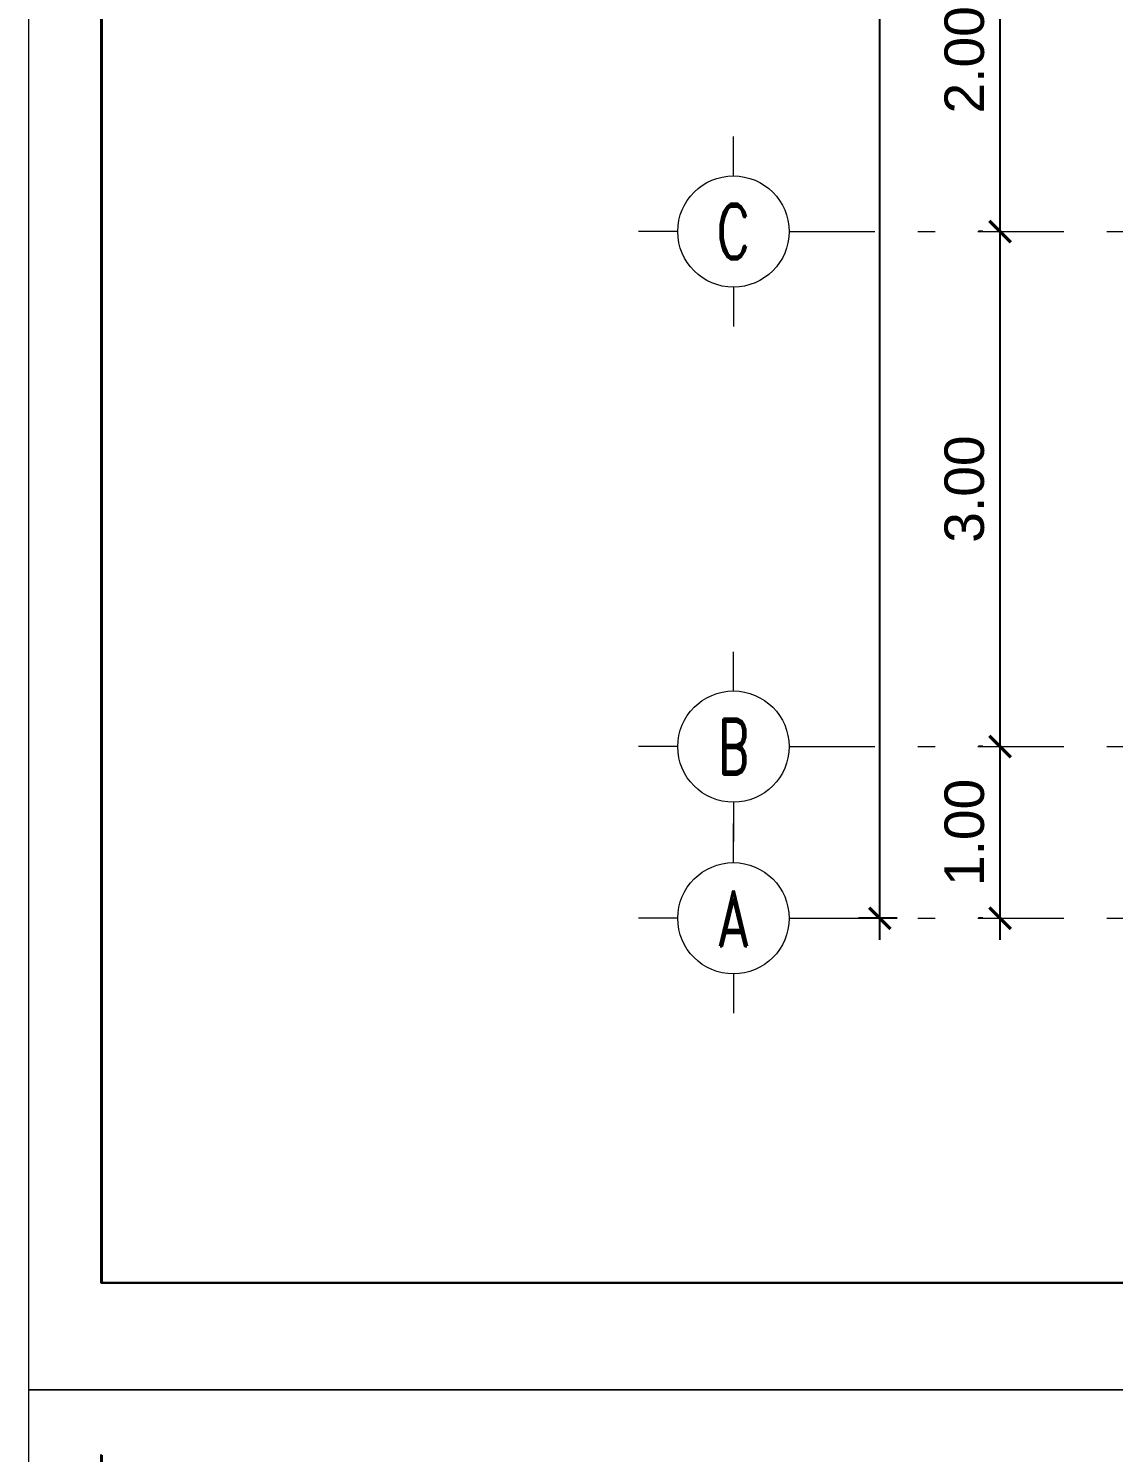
# Model space of a CAD drawing. Header units: millimetres. Extents: x -667 to -468, y -723 to -475.
# Drawn here: x -666.81 to -660.49, y -528.8 to -520.51 of the extents above; entities that cross this region are included whole.
import ezdxf
from ezdxf.enums import TextEntityAlignment as Align

# ---------------------------------------------------------------- set-up
doc = ezdxf.new("R2010")
doc.units = ezdxf.units.MM
doc.linetypes.add('CENTER', pattern=[2, 1.25, -0.25, 0.25, -0.25])
doc.linetypes.add('DASHDOT', pattern=[1, 0.5, -0.25, 0, -0.25])
doc.layers.get('0').update_dxf_attribs({"lineweight": 9})
doc.layers.get('Defpoints').update_dxf_attribs({"lineweight": 0})
for name, color, linetype, lineweight in [('GRID', 250, 'CENTER', 0), ('NOT-AS1', 2, 'Continuous', 5), ('NOT-AS2', 5, 'Continuous', 5), ('NOTASI', 250, 'Continuous', 5)]:
    doc.layers.add(name, color=color, linetype=linetype, lineweight=lineweight)
doc.layers.add('KOP', color=1, linetype='Continuous')
doc.styles.get("Standard").update_dxf_attribs({"font": 'arial.ttf'})
doc.styles.add('SUBTITLE-200', font='ROMAND.shx', dxfattribs={"width": 0.7, "height": 600})
doc.dimstyles.new('Copy of 1-100', dxfattribs={"dimtxt": 0.23, "dimasz": 0.125, "dimexe": 0.125, "dimexo": 0.1, "dimgap": 0.09, "dimtad": 1, "dimtoh": 1, "dimzin": 0, "dimdsep": 46, "dimtxsty": 'Standard', "dimblk": 'ARCHTICK', "dimcen": 0.09, "dimdle": 0.125, "dimclrt": 2, "dimadec": 0, "dimazin": 0, "dimtfac": 1, "dimtofl": 0, "dimtmove": 0, "dimatfit": 3, "dimldrblk": 'ARCHTICK', "dimfxl": 1, "dimtolj": 1, "dimtzin": 0, "dimarcsym": 0})

# ---------------------------------------------------------------- blocks, each defined once
blk = doc.blocks.new('EW2433')
at = {"layer": 'Defpoints'}
for p, q in [((482.7963, -195.7493), (482.7963, -209.9267)), ((502.9615, -195.7493), (482.7963, -195.7493)), ((482.7963, -209.9267), (502.9615, -209.9267))]:
    blk.add_line(p, q, dxfattribs=at)
at = {"layer": 'KOP', "color": 11, "ltscale": 0.1}
for p, q in [((483.0215, -209.5956), (483.0215, -195.9497)), ((483.0239, -195.9522), (483.0239, -209.5931)), ((500.4465, -209.5956), (483.0215, -209.5956)), ((483.0239, -209.5931), (500.4441, -209.5931))]:
    blk.add_line(p, q, dxfattribs=at)
blk = doc.blocks.new('GRID')
at = {"layer": 'NOT-AS1', "color": 11}
for points in [[(0, 800), (0, 1365)], [(-800, 0), (-1365, 0)], [(800, 0), (1365, 0)], [(0, -800), (0, -1365)]]:
    blk.add_lwpolyline(points, dxfattribs=at)
blk.add_circle((0, 0), 800, dxfattribs=at)
at = {"layer": 'NOT-AS2', "width": 0.75, "flags": 12}
blk.add_attdef('AS', text='', height=700, dxfattribs=at).set_placement((0, 0), align=Align.MIDDLE_CENTER)
blk = doc.blocks.new('_ArchTick')
at = {"color": 0, "linetype": 'ByBlock', "const_width": 0.15}
blk.add_lwpolyline([(-0.5, -0.5), (0.5, 0.5)], dxfattribs=at)
blk = doc.blocks.new('*D653')
at = {"layer": 'Defpoints', "color": 0}
for p in [(-661.1483, -521.6881), (-661.1483, -521.6881), (-661.1483, -524.6881)]:
    blk.add_point(p, dxfattribs=at)
at = {"layer": 'NOTASI', "color": 0, "lineweight": -2}
for p, q in [((-661.1483, -524.8131), (-661.1483, -521.5631)), ((-661.2483, -521.6881), (-661.2733, -521.6881)), ((-661.2483, -524.6881), (-661.2733, -524.6881))]:
    blk.add_line(p, q, dxfattribs=at)
at = {"layer": 'NOTASI', "color": 0, "lineweight": -2, "xscale": 0.125, "yscale": 0.125, "zscale": 0.125}
for p, rotation in [((-661.1483, -521.6881), 90), ((-661.1483, -524.6881), 270)]:
    blk.add_blockref('_ArchTick', p, dxfattribs=dict(at, rotation=rotation))
at = {"layer": 'NOTASI', "color": 2, "insert": (-661.3558, -523.1881), "char_height": 0.23, "attachment_point": 5, "rotation": 90}
blk.add_mtext('\\A1;3.00', dxfattribs=at)
blk = doc.blocks.new('*D654')
at = {"layer": 'Defpoints', "color": 0}
for p in [(-661.1483, -519.6881), (-661.1483, -519.6881), (-661.1483, -521.6881)]:
    blk.add_point(p, dxfattribs=at)
at = {"layer": 'NOTASI', "color": 0, "lineweight": -2}
for p, q in [((-661.1483, -521.8131), (-661.1483, -519.5631)), ((-661.2483, -519.6881), (-661.2733, -519.6881)), ((-661.2483, -521.6881), (-661.2733, -521.6881))]:
    blk.add_line(p, q, dxfattribs=at)
at = {"layer": 'NOTASI', "color": 0, "lineweight": -2, "xscale": 0.125, "yscale": 0.125, "zscale": 0.125}
for p, rotation in [((-661.1483, -519.6881), 90), ((-661.1483, -521.6881), 270)]:
    blk.add_blockref('_ArchTick', p, dxfattribs=dict(at, rotation=rotation))
at = {"layer": 'NOTASI', "color": 2, "insert": (-661.3557, -520.6881), "char_height": 0.23, "attachment_point": 5, "rotation": 90}
blk.add_mtext('\\A1;2.00', dxfattribs=at)
blk = doc.blocks.new('*D661')
at = {"layer": 'Defpoints', "color": 0}
for p in [(-661.8483, -505.6881), (-661.8483, -505.6881), (-661.6483, -525.6881)]:
    blk.add_point(p, dxfattribs=at)
at = {"layer": 'NOTASI', "color": 0, "lineweight": -2}
for p, q in [((-661.8483, -525.8131), (-661.8483, -505.5631)), ((-661.9483, -505.6881), (-661.9733, -505.6881)), ((-661.7483, -525.6881), (-661.9733, -525.6881))]:
    blk.add_line(p, q, dxfattribs=at)
at = {"layer": 'NOTASI', "color": 0, "lineweight": -2, "xscale": 0.125, "yscale": 0.125, "zscale": 0.125}
for p, rotation in [((-661.8483, -505.6881), 90), ((-661.8483, -525.6881), 270)]:
    blk.add_blockref('_ArchTick', p, dxfattribs=dict(at, rotation=rotation))
at = {"layer": 'NOTASI', "color": 2, "insert": (-662.0557, -515.6881), "char_height": 0.23, "attachment_point": 5, "rotation": 90}
blk.add_mtext('\\A1;20.00', dxfattribs=at)
blk = doc.blocks.new('*D705')
at = {"layer": 'Defpoints', "color": 0}
for p in [(-661.1483, -524.6881), (-661.1483, -524.6881), (-661.1483, -525.6881)]:
    blk.add_point(p, dxfattribs=at)
at = {"layer": 'NOTASI', "color": 0, "lineweight": -2}
for p, q in [((-661.1483, -525.8131), (-661.1483, -524.5631)), ((-661.2483, -524.6881), (-661.2733, -524.6881)), ((-661.2483, -525.6881), (-661.2733, -525.6881))]:
    blk.add_line(p, q, dxfattribs=at)
at = {"layer": 'NOTASI', "color": 0, "lineweight": -2, "xscale": 0.125, "yscale": 0.125, "zscale": 0.125}
for p, rotation in [((-661.1483, -524.6881), 90), ((-661.1483, -525.6881), 270)]:
    blk.add_blockref('_ArchTick', p, dxfattribs=dict(at, rotation=rotation))
at = {"layer": 'NOTASI', "color": 2, "insert": (-661.3557, -525.1881), "char_height": 0.23, "attachment_point": 5, "rotation": 90}
blk.add_mtext('\\A1;1.00', dxfattribs=at)

msp = doc.modelspace()

# ---------------------------------------------------------------- linework, layer by layer
at = {"layer": 'GRID', "linetype": 'DASHDOT', "lineweight": 0}
for p, q in [((-662.3772, -521.6881), (-637.6281, -521.6881)), ((-662.3772, -524.6881), (-637.6281, -524.6881)), ((-662.3772, -525.6881), (-637.6281, -525.6881))]:
    msp.add_line(p, q, dxfattribs=at)

# ---------------------------------------------------------------- block references
at = {"xscale": 1.875, "yscale": 1.875, "zscale": 1.875}
for p in [(-1572.0485, -134.822), (-1572.0485, -161.4046)]:
    msp.add_blockref('EW2433', p, dxfattribs=at)
at = {"layer": 'NOT-AS2'}
ref = msp.add_blockref('GRID', (-662.7012, -521.6881), dxfattribs=dict(at, xscale=0.0004050000000825093, yscale=0.0004050000000825093, zscale=0.0004050000000825093))
ref.add_attrib('AS', 'C', dxfattribs={"height": 0.324, "style": 'SUBTITLE-200', "width": 0.7, "flags": 12}).set_placement((-662.7011, -521.688), align=Align.MIDDLE_CENTER)
ref = msp.add_blockref('GRID', (-662.7012, -524.6881), dxfattribs=dict(at, xscale=0.0004050000000825093, yscale=0.0004050000000825093, zscale=0.0004050000000825093))
ref.add_attrib('AS', 'B', dxfattribs={"height": 0.324, "style": 'SUBTITLE-200', "width": 0.7, "flags": 12}).set_placement((-662.7011, -524.688), align=Align.MIDDLE_CENTER)
ref = msp.add_blockref('GRID', (-662.7012, -525.6881), dxfattribs=dict(at, xscale=0.0004050000000825093, yscale=0.0004050000000825093, zscale=0.0004050000000825093))
ref.add_attrib('AS', 'A', dxfattribs={"height": 0.324, "style": 'SUBTITLE-200', "width": 0.7, "flags": 12}).set_placement((-662.7011, -525.688), align=Align.MIDDLE_CENTER)

# ---------------------------------------------------------------- dimensions: what is measured, and where the dimension line sits
at = {"layer": 'NOTASI'}
for base, p1, p2, picture, middle in [((-661.8483, -505.6881), (-661.6483, -525.6881), (-661.8483, -505.6881), '*D661', (-662.0557, -515.6881)), ((-661.1483, -519.6881), (-661.1483, -521.6881), (-661.1483, -519.6881), '*D654', (-661.3557, -520.6881)), ((-661.1483, -521.6881), (-661.1483, -524.6881), (-661.1483, -521.6881), '*D653', (-661.3558, -523.1881)), ((-661.1483, -524.6881), (-661.1483, -525.6881), (-661.1483, -524.6881), '*D705', (-661.3557, -525.1881))]:
    dim = msp.add_linear_dim(base=base, p1=p1, p2=p2, angle=90, dimstyle='Copy of 1-100', dxfattribs=at)
    dim.commit()
    dim.dimension.update_dxf_attribs({"geometry": picture, "text_midpoint": middle})

doc.saveas('drawing.dxf')
